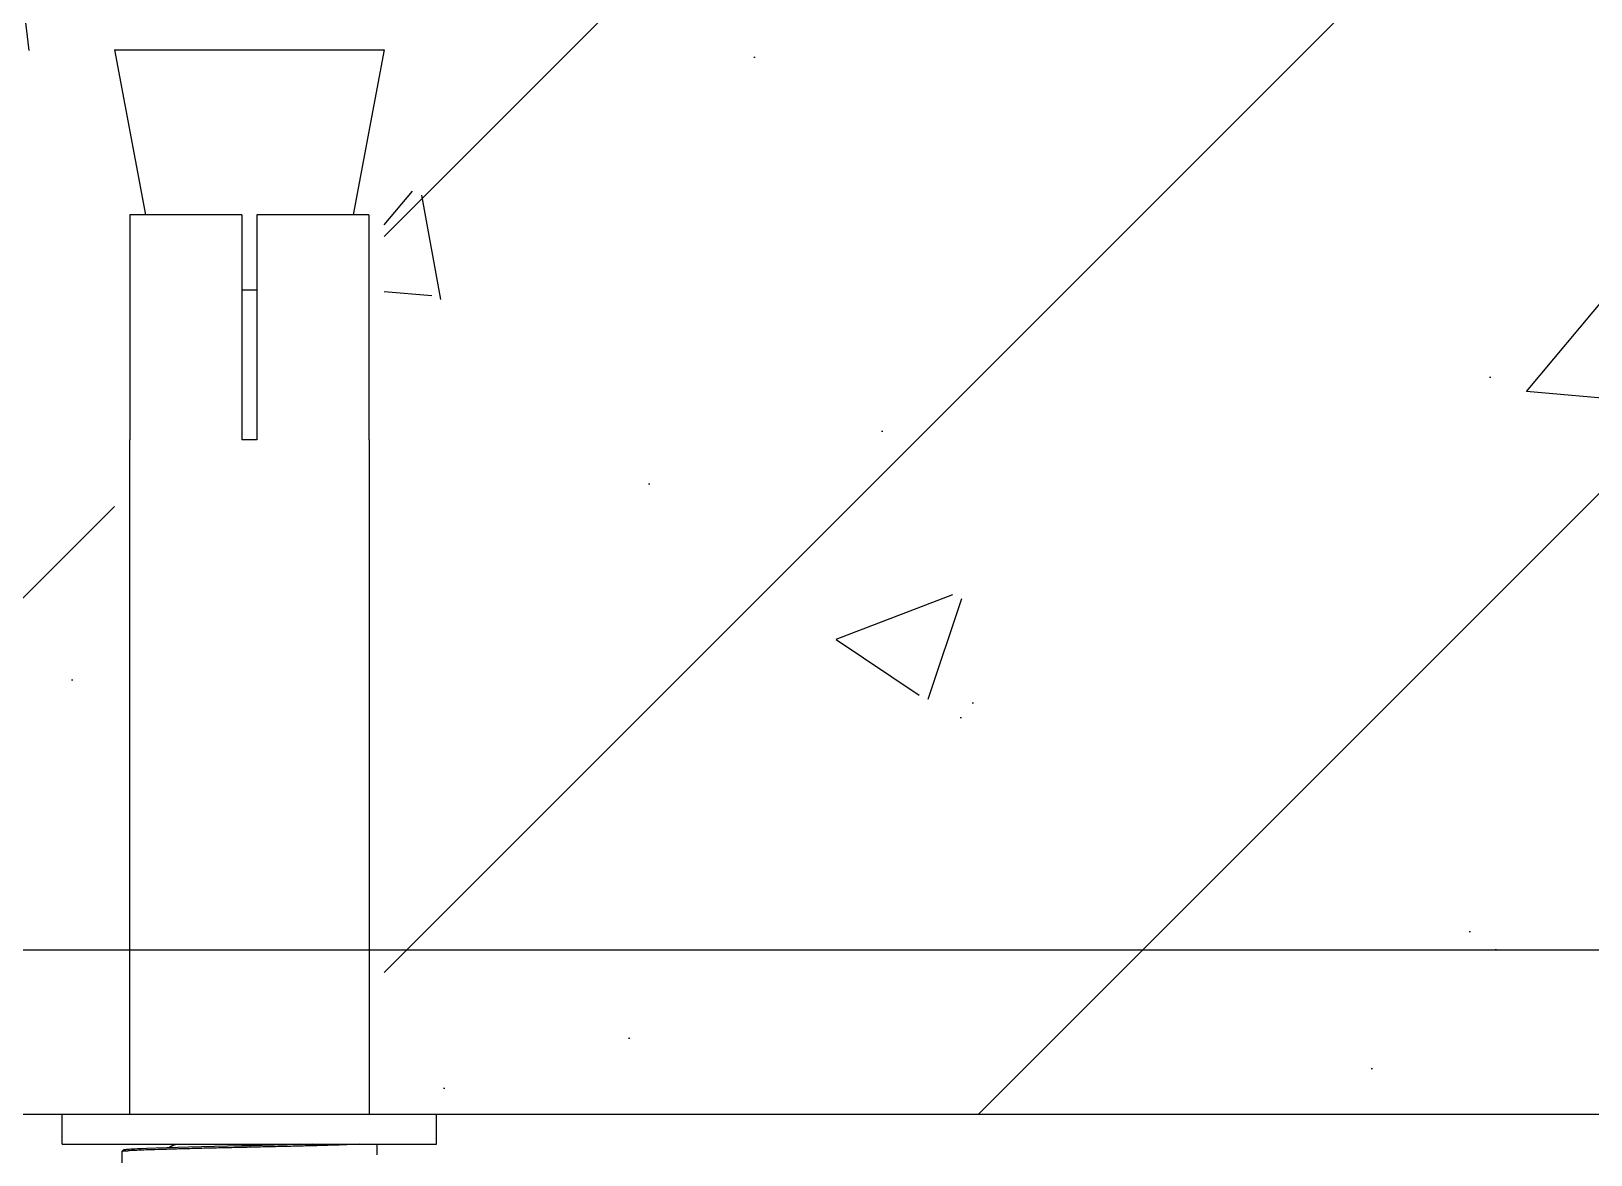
# Model space of a CAD drawing. Extents: x -216126 to 1846968, y -229642 to 543368.
# Drawn here: x 395468 to 396073, y 459798 to 460233 of the extents above; entities that cross this region are included whole.
import ezdxf

# ---------------------------------------------------------------- set-up
doc = ezdxf.new("R2010")
doc.units = 0
doc.header["$LTSCALE"] = 1000
doc.header["$MEASUREMENT"] = 0
for name, color, linetype in [('02___PRT_ALL_AXES', 7, 'Continuous'), ('JZ_0', 7, 'Continuous'), ('图框', 155, 'Continuous')]:
    doc.layers.add(name, color=color, linetype=linetype)

# ---------------------------------------------------------------- blocks, each defined once
blk = doc.blocks.new('抗震大样1')
at = {"layer": '图框', "linetype": 'Continuous'}
h = blk.add_hatch(dxfattribs=at)
h.set_pattern_fill('ANSI31', color=8, scale=2307.852, style=0)
h.set_pattern_definition([(45, (-2247750.88, -5851786.9), (-203.987225, 203.987225), [])])
h.paths.add_polyline_path([(2249.59, 910.98), (2399.14, 910.98), (2399.14, 321.09), (2249.59, 321.09)])
h.paths.add_polyline_path([(6734.29, 910.98), (6883.84, 910.98), (6883.84, 321.09), (6734.29, 321.09)])
h.paths.add_polyline_path([(785.2, 806.59), (208.02, 931.79), (486.07, 1039.37), (486.07, 1401.17), (9625.17, 1401.17), (9625.17, 1039.37), (9347.12, 931.79), (9924.29, 806.59), (9625.17, 726.53), (9625.17, 321.09), (7016.02, 321.09), (6248.26, 321.09), (486.07, 321.09), (486.07, 726.53)])
h = blk.add_hatch(dxfattribs=at)
h.set_pattern_fill('AR-CONC', color=8, scale=92.31408, style=0)
h.set_pattern_definition([(50, (-2247750.9, -5851786.9), (662.13214, -57.929056), [69.23556, -761.59116]), (355, (-2247750.9, -5851786.9), (-128.08702, 694.37925), [55.38845, -609.27293]), (100.4514, (-2247695.7, -5851791.7), (534.045613, 636.44977), [58.84117, -647.25289]), (46.1842, (-2247750.9, -5851602.3), (985.21376, -152.79736), [103.85334, -1142.38674]), (96.6356, (-2247668.8, -5851615), (862.82528, 899.24795), [88.26176, -970.87918]), (351.1842, (-2247750.9, -5851602.3), (862.82458, 899.24862), [83.08267, -913.9094]), (21, (-2247658.57, -5851648.4), (551.029254, -371.673925), [69.23556, -761.59116]), (326, (-2247658.57, -5851648.4), (224.61431, 669.41559), [55.38845, -609.27293]), (71.4514, (-2247612.65, -5851679.4), (775.64379, 297.74106), [58.84117, -647.25289]), (37.5, (-2247750.88, -5851786.9), (11.225259, 307.3078985), [0, -601.887802, 0, -618.504336, 0, -611.58078]), (7.5, (-2247750.88, -5851786.9), (242.850223, 364.097543), [0, -352.639786, 0, -588.04069, 0, -233.093052]), (327.5, (-2247956.74, -5851786.9), (492.793271, -20.821322), [0, -230.7852, 0, -720.049824, 0, -955.450728]), (317.5, (-2248049.05, -5851786.9), (538.362947, 92.410993), [0, -300.02076, 0, -478.186934, 0, -678.508488])])
h.paths.add_polyline_path([(2249.59, 910.98), (2399.14, 910.98), (2399.14, 321.09), (2249.59, 321.09)])
h.paths.add_polyline_path([(6734.29, 910.98), (6883.84, 910.98), (6883.84, 321.09), (6734.29, 321.09)])
h.paths.add_polyline_path([(785.2, 806.59), (208.02, 931.79), (486.07, 1039.37), (486.07, 1401.17), (9625.17, 1401.17), (9625.17, 1039.37), (9347.12, 931.79), (9924.29, 806.59), (9625.17, 726.53), (9625.17, 321.09), (7016.02, 321.09), (6248.26, 321.09), (486.07, 321.09), (486.07, 726.53)])
at = {"color": 3, "linetype": 'Continuous'}
for p, q in [((2258.03, 819.59), (2258.03, 694.96)), ((2320.21, 819.59), (2258.03, 819.59)), ((2320.21, 819.59), (2320.21, 694.96)), ((2328.52, 819.59), (2328.52, 694.96)), ((2390.7, 819.59), (2328.52, 819.59)), ((2390.7, 819.59), (2390.7, 694.96)), ((2257.9, 694.96), (2257.9, 321.09)), ((2258.03, 694.96), (2257.9, 694.96)), ((2328.52, 694.96), (2320.21, 694.96)), ((2390.83, 694.96), (2390.7, 694.96)), ((2390.83, 694.96), (2390.83, 321.09)), ((2290.7, 302.85), (2272.69, 302.32)), ((2281.87, 303.83), (2279.65, 302.54)), ((2281.71, 304.48), (2281.71, 303.83)), ((2281.94, 303.74), (2282.34, 304.01)), ((2312.18, 303.37), (2290.7, 302.85)), ((2324.37, 303.64), (2323, 303.61)), ((2359.18, 304.47), (2324.37, 303.64)), ((2330.18, 303.81), (2324.37, 303.64)), ((2351.95, 304.47), (2330.18, 303.81)), ((2344.71, 304.24), (2334.16, 303.93)), ((2351.99, 304.48), (2344.71, 304.24)), ((2378.37, 304.2), (2374.22, 304.06)), ((2385.42, 304.48), (2378.37, 304.2)), ((2394.99, 304.48), (2394.99, 298.66)), ((2253.75, 300.32), (2253.75, 293.67)), ((2260.61, 301.82), (2259.2, 301.73)), ((2262.24, 301.9), (2260.61, 301.82)), ((2264.11, 301.99), (2262.24, 301.9)), ((2267.39, 302.13), (2264.11, 301.99)), ((2272.69, 302.32), (2267.39, 302.13))]:
    blk.add_line(p, q, dxfattribs=at)
for points in [[(2323, 303.61), (2320.24, 303.55), (2312.18, 303.37)], [(2334.16, 303.93), (2324.94, 303.66), (2324.37, 303.64)], [(2259.2, 301.73), (2258.58, 301.69), (2258.01, 301.65), (2257.5, 301.61), (2257.02, 301.58), (2256.6, 301.54), (2256.21, 301.5), (2255.87, 301.46), (2255.57, 301.43), (2255.31, 301.39), (2255.07, 301.35), (2254.87, 301.32), (2254.69, 301.28), (2254.53, 301.23), (2254.37, 301.18), (2254.2, 301.09), (2253.97, 300.91), (2253.76, 300.49), (2253.75, 300.32)]]:
    blk.add_lwpolyline(points, dxfattribs=at)
for points, start_tangent, end_tangent in [([(2374.18, 304.06), (2371.66, 303.98), (2363.91, 303.76), (2355.37, 303.53), (2346.24, 303.31), (2336.67, 303.09), (2326.88, 302.87), (2317.02, 302.65), (2307.32, 302.43), (2297.94, 302.21), (2289.09, 301.98), (2280.91, 301.76), (2278.16, 301.68)], (-0.999484, -0.032124), (-0.999541, -0.0303)), ([(2282.34, 304.01), (2284.98, 304.48)], (0.870821, 0.491601), (0.999928, 0.012032)), ([(2374.22, 304.06), (2374.18, 304.06)], (-0.999483, -0.032144), (-0.999484, -0.032125)), ([(2278.16, 301.68), (2273.58, 301.54), (2267.25, 301.32), (2262.02, 301.1), (2258.01, 300.88), (2255.29, 300.65), (2253.92, 300.43), (2253.91, 300.32)], (-0.999541, -0.0303), (-0.00327, -0.999995))]:
    blk.add_spline(points, degree=3, dxfattribs=dict(at, start_tangent=start_tangent, end_tangent=end_tangent))
at = {"layer": '02___PRT_ALL_AXES', "color": 3, "linetype": 'Continuous'}
for p, q in [((2249.59, 910.98), (2266.73, 819.59)), ((2249.59, 910.98), (2399.14, 910.98)), ((2399.14, 910.98), (2382.01, 819.59)), ((2320.21, 778.05), (2328.52, 778.05)), ((2220.51, 304.48), (2220.51, 321.09)), ((2428.22, 304.48), (2428.22, 321.09)), ((2220.51, 304.48), (2428.22, 304.48))]:
    blk.add_line(p, q, dxfattribs=at)
at = {"layer": '02___PRT_ALL_AXES', "color": 133, "linetype": 'Continuous'}
blk.add_line((486.07, 321.09), (6248.26, 321.09), dxfattribs=at)

msp = doc.modelspace()

# ---------------------------------------------------------------- linework, layer by layer
at = {"layer": 'JZ_0', "color": 8}
msp.add_line((393679.39, 459877.02), (410912.38, 459877.02), dxfattribs=at)

# ---------------------------------------------------------------- block references
at = {"xscale": 0.7, "yscale": 0.7, "zscale": 0.7}
msp.add_blockref('抗震大样1', (393925.64, 459588.48), dxfattribs=at)

doc.saveas('drawing.dxf')
